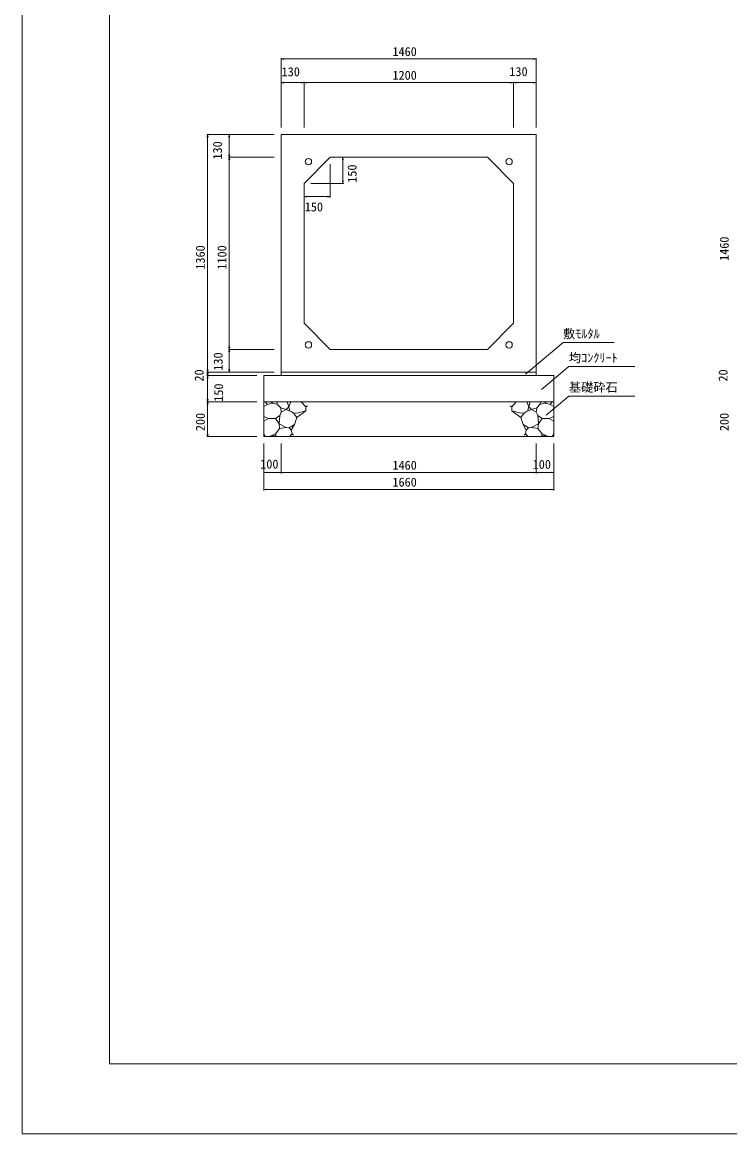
# Model space of a CAD drawing. Units: millimetres on the paper. Extents: x 0 to 841, y 0 to 594.
# Drawn here: x 0 to 202.6, y 0 to 318.4 of the extents above; entities that cross this region are included whole.
import ezdxf
from ezdxf.enums import TextEntityAlignment as Align

# ---------------------------------------------------------------- set-up
doc = ezdxf.new("R2010")
doc.units = ezdxf.units.MM
for name, color, linetype, lineweight in [('D-STR-DIM（寸法）', 7, 'Continuous', 18), ('D-STR-HTXT（旗揚げ）', 4, 'Continuous', 18), ('D-STR-STRn（構造物）', 5, 'Continuous', 18), ('D-STR（構造物外形線）', 1, 'Continuous', 18), ('D-TTL(外枠）', 2, 'Continuous', 18), ('DEFPOINTS_2', 8, 'Continuous', 18)]:
    doc.layers.add(name, color=color, linetype=linetype, lineweight=lineweight)
doc.layers.add('D-STR-TXT（文字）', color=7, linetype='Continuous')
doc.styles.add('ＭＳ ゴシック', font='')
doc.styles.get('ＭＳ ゴシック').set_extended_font_data('MS Gothic')

msp = doc.modelspace()

# ---------------------------------------------------------------- linework, layer by layer
at = {"layer": 'D-STR-DIM（寸法）'}
for p, q in [((74.173, 288.168), (74.173, 308.09)), ((74.173, 307.84), (74.923, 307.965)), ((74.173, 307.84), (74.273, 307.84)), ((74.923, 307.715), (74.173, 307.84)), ((147.073, 307.84), (74.273, 307.84)), ((146.423, 307.965), (147.173, 307.84)), ((147.173, 307.84), (146.423, 307.715)), ((147.173, 307.84), (147.073, 307.84)), ((147.173, 288.168), (147.173, 308.09)), ((74.173, 288.168), (74.173, 301.309)), ((74.173, 301.059), (74.923, 301.184)), ((74.173, 301.059), (74.273, 301.059)), ((74.923, 300.934), (74.173, 301.059)), ((80.573, 301.059), (74.273, 301.059)), ((79.923, 301.184), (80.673, 301.059)), ((80.673, 301.059), (79.923, 300.934)), ((80.673, 301.059), (80.573, 301.059)), ((80.673, 288.168), (80.673, 301.309)), ((80.673, 288.168), (80.673, 301.309)), ((80.673, 301.059), (81.423, 301.184)), ((80.673, 301.059), (80.773, 301.059)), ((81.423, 300.934), (80.673, 301.059)), ((80.773, 301.059), (140.573, 301.059)), ((139.923, 301.184), (140.673, 301.059)), ((140.673, 301.059), (139.923, 300.934)), ((140.673, 301.059), (140.573, 301.059)), ((140.673, 288.168), (140.673, 301.309)), ((140.673, 288.168), (140.673, 301.309)), ((140.673, 301.059), (141.423, 301.184)), ((140.673, 301.059), (140.773, 301.059)), ((141.423, 300.934), (140.673, 301.059)), ((140.773, 301.059), (147.073, 301.059)), ((146.423, 301.184), (147.173, 301.059)), ((147.173, 301.059), (146.423, 300.934)), ((147.173, 301.059), (147.073, 301.059)), ((147.173, 288.168), (147.173, 301.309)), ((72.173, 286.168), (52.837, 286.168)), ((52.962, 285.418), (53.087, 286.168)), ((53.087, 286.168), (53.087, 286.068)), ((53.087, 286.168), (53.212, 285.418)), ((53.087, 286.068), (53.087, 218.268)), ((72.173, 286.168), (59.033, 286.168)), ((59.158, 285.418), (59.283, 286.168)), ((59.283, 286.168), (59.283, 286.068)), ((59.283, 286.168), (59.408, 285.418)), ((59.283, 279.768), (59.283, 286.068)), ((59.283, 279.668), (59.158, 280.418)), ((59.408, 280.418), (59.283, 279.668)), ((72.173, 279.668), (59.033, 279.668)), ((72.173, 279.668), (59.033, 279.668)), ((59.158, 278.918), (59.283, 279.668)), ((59.283, 279.668), (59.283, 279.768)), ((59.283, 279.668), (59.283, 279.568)), ((59.283, 279.668), (59.408, 278.918)), ((59.283, 224.768), (59.283, 279.568)), ((88.173, 277.668), (88.173, 268.171)), ((90.173, 279.668), (92.049, 279.668)), ((91.674, 278.918), (91.799, 279.668)), ((91.799, 279.668), (91.799, 279.568)), ((91.799, 279.668), (91.924, 278.918)), ((91.799, 272.268), (91.799, 279.568)), ((82.673, 272.168), (92.049, 272.168)), ((91.799, 272.168), (91.674, 272.918)), ((91.924, 272.918), (91.799, 272.168)), ((91.799, 272.168), (91.799, 272.268)), ((80.673, 270.168), (80.673, 268.171)), ((80.673, 268.421), (81.423, 268.546)), ((80.673, 268.421), (80.773, 268.421)), ((81.423, 268.296), (80.673, 268.421)), ((88.073, 268.421), (80.773, 268.421)), ((87.423, 268.546), (88.173, 268.421)), ((88.173, 268.421), (87.423, 268.296)), ((88.173, 268.421), (88.073, 268.421)), ((72.173, 224.668), (59.033, 224.668)), ((72.173, 224.668), (59.033, 224.668)), ((59.283, 224.668), (59.158, 225.418)), ((59.158, 223.918), (59.283, 224.668)), ((59.408, 225.418), (59.283, 224.668)), ((59.283, 224.668), (59.283, 224.768)), ((59.283, 224.668), (59.283, 224.568)), ((59.283, 224.668), (59.408, 223.918)), ((59.283, 224.568), (59.283, 218.268)), ((72.173, 218.168), (52.837, 218.168)), ((72.173, 218.168), (52.837, 218.168)), ((67.173, 217.168), (52.837, 217.168)), ((67.173, 217.168), (52.837, 217.168)), ((53.087, 218.168), (52.962, 218.918)), ((52.962, 217.418), (53.087, 218.168)), ((53.087, 217.168), (52.962, 217.918)), ((52.962, 216.418), (53.087, 217.168)), ((53.212, 218.918), (53.087, 218.168)), ((53.087, 218.168), (53.087, 218.268)), ((53.087, 218.168), (53.087, 218.068)), ((53.087, 218.168), (53.212, 217.418)), ((53.087, 218.068), (53.087, 217.268)), ((53.212, 217.918), (53.087, 217.168)), ((53.087, 217.168), (53.087, 217.268)), ((53.087, 217.168), (53.087, 217.068)), ((53.087, 217.168), (53.212, 216.418)), ((53.087, 217.068), (53.087, 209.768)), ((72.173, 218.168), (59.033, 218.168)), ((59.283, 218.168), (59.158, 218.918)), ((59.408, 218.918), (59.283, 218.168)), ((59.283, 218.168), (59.283, 218.268)), ((53.087, 209.668), (52.962, 210.418)), ((53.212, 210.418), (53.087, 209.668)), ((67.173, 209.668), (52.837, 209.668)), ((67.173, 209.668), (52.837, 209.668)), ((52.962, 208.918), (53.087, 209.668)), ((53.087, 209.668), (53.087, 209.768)), ((53.087, 209.668), (53.087, 209.568)), ((53.087, 209.668), (53.212, 208.918)), ((53.087, 209.568), (53.087, 199.768)), ((67.173, 199.668), (52.837, 199.668)), ((53.087, 199.668), (52.962, 200.418)), ((53.212, 200.418), (53.087, 199.668)), ((53.087, 199.668), (53.087, 199.768)), ((69.173, 197.668), (69.173, 184.278)), ((69.173, 197.668), (69.173, 189.131)), ((74.173, 197.668), (74.173, 189.131)), ((147.177, 197.668), (147.177, 189.131)), ((152.173, 197.668), (152.173, 189.131)), ((152.173, 197.668), (152.173, 184.278)), ((74.173, 196.668), (74.173, 189.131)), ((147.177, 195.668), (147.177, 189.131)), ((69.173, 189.381), (69.923, 189.506)), ((69.173, 189.381), (69.273, 189.381)), ((69.923, 189.256), (69.173, 189.381)), ((69.273, 189.381), (74.073, 189.381)), ((73.423, 189.506), (74.173, 189.381)), ((74.173, 189.381), (73.423, 189.256)), ((74.173, 189.381), (74.073, 189.381)), ((74.173, 189.381), (74.923, 189.506)), ((74.173, 189.381), (74.273, 189.381)), ((74.923, 189.256), (74.173, 189.381)), ((74.273, 189.381), (147.077, 189.381)), ((146.427, 189.506), (147.177, 189.381)), ((147.177, 189.381), (146.427, 189.256)), ((147.177, 189.381), (147.077, 189.381)), ((147.177, 189.381), (147.927, 189.506)), ((147.177, 189.381), (147.277, 189.381)), ((147.927, 189.256), (147.177, 189.381)), ((147.277, 189.381), (152.073, 189.381)), ((151.423, 189.506), (152.173, 189.381)), ((152.173, 189.381), (151.423, 189.256)), ((152.173, 189.381), (152.073, 189.381)), ((69.173, 184.528), (69.923, 184.653)), ((151.423, 184.653), (152.173, 184.528)), ((69.173, 184.528), (69.273, 184.528)), ((69.923, 184.403), (69.173, 184.528)), ((69.273, 184.528), (152.073, 184.528)), ((152.173, 184.528), (151.423, 184.403)), ((152.173, 184.528), (152.073, 184.528))]:
    msp.add_line(p, q, dxfattribs=at)
at = {"layer": 'D-STR-HTXT（旗揚げ）'}
for p, q in [((144.106, 217.57), (154.839, 226.588)), ((169.501, 226.588), (154.839, 226.588)), ((148.699, 213.155), (156.498, 219.707)), ((175.423, 219.707), (156.498, 219.707)), ((150.024, 205.815), (156.498, 211.255)), ((175.361, 211.255), (156.498, 211.255))]:
    msp.add_line(p, q, dxfattribs=at)
at = {"layer": 'D-STR-STRn（構造物）'}
for p, q in [((69.173, 217.168), (152.173, 217.168)), ((69.173, 217.168), (69.173, 199.668)), ((74.173, 218.168), (74.173, 217.168)), ((147.173, 218.168), (147.173, 217.168)), ((152.173, 217.168), (152.173, 199.668)), ((69.173, 209.668), (152.173, 209.668)), ((70.238, 208.878), (69.173, 208.251)), ((70.238, 208.878), (69.574, 209.668)), ((71.408, 209.255), (70.238, 208.878)), ((71.408, 209.255), (71.79, 209.668)), ((73.024, 208.995), (71.408, 209.255)), ((73.024, 208.995), (72.987, 209.668)), ((73.999, 207.932), (73.024, 208.995)), ((74.176, 206.692), (73.999, 207.932)), ((75.546, 207.399), (73.999, 207.932)), ((74.176, 206.692), (75.546, 207.399)), ((76.349, 208.232), (75.546, 207.399)), ((75.546, 207.399), (77.199, 206.788)), ((75.895, 209.668), (76.349, 208.232)), ((76.349, 208.232), (76.909, 209.668)), ((76.349, 208.232), (76.662, 206.986)), ((78.628, 206.389), (81.191, 207.045)), ((78.638, 205.105), (81.191, 207.045)), ((79.898, 209.668), (81.191, 208.227)), ((81.191, 208.227), (81.628, 208.446)), ((81.191, 208.227), (81.191, 207.045)), ((81.191, 207.045), (81.241, 207.034)), ((140.156, 208.227), (139.718, 208.446)), ((140.156, 207.045), (140.105, 207.034)), ((141.448, 209.668), (140.156, 208.227)), ((140.156, 208.227), (140.156, 207.045)), ((142.719, 206.389), (140.156, 207.045)), ((142.708, 205.105), (140.156, 207.045)), ((145.801, 207.399), (144.147, 206.788)), ((144.997, 208.232), (144.437, 209.668)), ((144.997, 208.232), (144.684, 206.986)), ((145.451, 209.668), (144.997, 208.232)), ((144.997, 208.232), (145.801, 207.399)), ((145.801, 207.399), (147.347, 207.932)), ((147.17, 206.692), (145.801, 207.399)), ((147.17, 206.692), (147.347, 207.932)), ((147.347, 207.932), (148.322, 208.995)), ((148.322, 208.995), (148.359, 209.668)), ((148.322, 208.995), (149.939, 209.255)), ((149.939, 209.255), (149.556, 209.668)), ((149.939, 209.255), (151.109, 208.878)), ((151.109, 208.878), (151.772, 209.668)), ((151.109, 208.878), (152.173, 208.251)), ((70.469, 204.849), (69.173, 205.395)), ((69.173, 204.112), (70.469, 204.849)), ((70.469, 204.849), (72.506, 204.815)), ((72.506, 204.815), (73.706, 205.748)), ((73.564, 203.347), (72.506, 204.815)), ((73.564, 203.347), (73.706, 205.748)), ((73.706, 205.748), (74.176, 206.692)), ((77.199, 206.788), (77.811, 206.206)), ((77.505, 206.497), (78.628, 206.389)), ((77.811, 206.206), (78.638, 205.105)), ((78.638, 205.105), (77.911, 203.161)), ((143.535, 206.206), (142.708, 205.105)), ((142.708, 205.105), (143.436, 203.161)), ((143.841, 206.497), (142.719, 206.389)), ((144.147, 206.788), (143.535, 206.206)), ((147.641, 205.748), (147.17, 206.692)), ((147.783, 203.347), (147.641, 205.748)), ((148.84, 204.815), (147.641, 205.748)), ((147.783, 203.347), (148.84, 204.815)), ((150.877, 204.849), (148.84, 204.815)), ((150.877, 204.849), (152.173, 205.395)), ((152.173, 204.112), (150.877, 204.849)), ((71.227, 199.852), (72.591, 200.6)), ((72.591, 200.6), (73.691, 201.995)), ((72.591, 200.6), (72.617, 199.903)), ((73.691, 201.995), (73.564, 203.347)), ((73.564, 203.347), (75.55, 202.272)), ((75.55, 202.272), (73.691, 201.995)), ((76.389, 202.209), (75.55, 202.272)), ((77.911, 203.161), (76.389, 202.209)), ((76.389, 202.209), (77.022, 201.56)), ((77.022, 201.56), (77.911, 203.161)), ((77.26, 200.421), (77.022, 201.56)), ((144.324, 201.56), (143.436, 203.161)), ((143.436, 203.161), (144.957, 202.209)), ((144.087, 200.421), (144.324, 201.56)), ((144.957, 202.209), (144.324, 201.56)), ((144.957, 202.209), (145.796, 202.272)), ((147.783, 203.347), (145.796, 202.272)), ((145.796, 202.272), (147.656, 201.995)), ((147.656, 201.995), (147.783, 203.347)), ((148.755, 200.6), (147.656, 201.995)), ((148.755, 200.6), (148.73, 199.903)), ((150.12, 199.852), (148.755, 200.6)), ((69.6, 199.668), (69.173, 200.557)), ((69.173, 199.668), (152.173, 199.668)), ((71.227, 199.852), (70.468, 199.668)), ((72.483, 199.898), (71.227, 199.852)), ((73.008, 199.668), (72.483, 199.898)), ((76.506, 199.668), (77.26, 200.421)), ((77.26, 200.421), (77.65, 200.058)), ((144.087, 200.421), (143.697, 200.058)), ((144.84, 199.668), (144.087, 200.421)), ((148.338, 199.668), (148.863, 199.898)), ((148.863, 199.898), (150.12, 199.852)), ((150.12, 199.852), (150.878, 199.668)), ((151.747, 199.668), (152.173, 200.557))]:
    msp.add_line(p, q, dxfattribs=at)
at = {"layer": 'D-STR（構造物外形線）'}
for p, q in [((74.173, 218.168), (74.173, 286.168)), ((74.173, 286.168), (147.173, 286.168)), ((147.173, 286.168), (147.173, 218.168)), ((80.673, 272.168), (88.173, 279.668)), ((88.173, 279.668), (133.173, 279.668)), ((133.173, 279.668), (140.673, 272.168)), ((80.673, 232.168), (80.673, 272.168)), ((140.673, 272.168), (140.673, 232.168)), ((88.173, 224.668), (80.673, 232.168)), ((140.673, 232.168), (133.173, 224.668)), ((133.173, 224.668), (88.173, 224.668)), ((147.173, 218.168), (74.173, 218.168))]:
    msp.add_line(p, q, dxfattribs=at)
for centre in [(81.948, 278.393), (139.398, 278.393), (81.948, 225.943), (139.398, 225.943)]:
    msp.add_circle(centre, 0.9, dxfattribs=at)
at = {"layer": 'D-TTL(外枠）'}
for p, q in [((25, 20), (25, 574)), ((820, 20), (25, 20))]:
    msp.add_line(p, q, dxfattribs=at)
at = {"layer": 'DEFPOINTS_2'}
for q in [(0, 594), (840, 0)]:
    msp.add_line((0, 0), q, dxfattribs=at)

# ---------------------------------------------------------------- texts
at = {"layer": 'D-STR-DIM（寸法）', "style": 'ＭＳ ゴシック'}
for s, p in [('1460', (105.992, 307.89)), ('130', (74.264, 302.115)), ('1200', (105.992, 301.109)), ('130', (139.457, 302.161)), ('150', (80.879, 263.405)), ('100', (68.129, 189.759)), ('1460', (105.994, 189.431)), ('100', (146.131, 189.675)), ('1660', (105.992, 184.578))]:
    msp.add_text(s, height=2.566, dxfattribs=at).set_placement(p, align=Align.BOTTOM_LEFT)
for s, p in [('130', (57.946, 279.031)), ('150', (96.497, 272.374)), ('1460', (203.037, 249.987)), ('1360', (53.037, 247.487)), ('1100', (59.233, 247.487)), ('130', (58.143, 218.558)), ('20', (52.692, 215.441)), ('20', (202.692, 215.441)), ('150', (58.273, 209.653)), ('200', (53.037, 201.239)), ('200', (203.037, 201.239))]:
    msp.add_text(s, height=2.566, rotation=90, dxfattribs=at).set_placement(p, align=Align.BOTTOM_LEFT)
at = {"layer": 'D-STR-TXT（文字）', "style": 'ＭＳ ゴシック'}
for s, p in [('敷ﾓﾙﾀﾙ', (154.839, 227.088)), ('均ｺﾝｸﾘｰﾄ', (156.498, 220.207)), ('基礎砕石', (156.498, 211.755))]:
    msp.add_text(s, height=2.566, dxfattribs=at).set_placement(p, align=Align.BOTTOM_LEFT)

doc.saveas('drawing.dxf')
